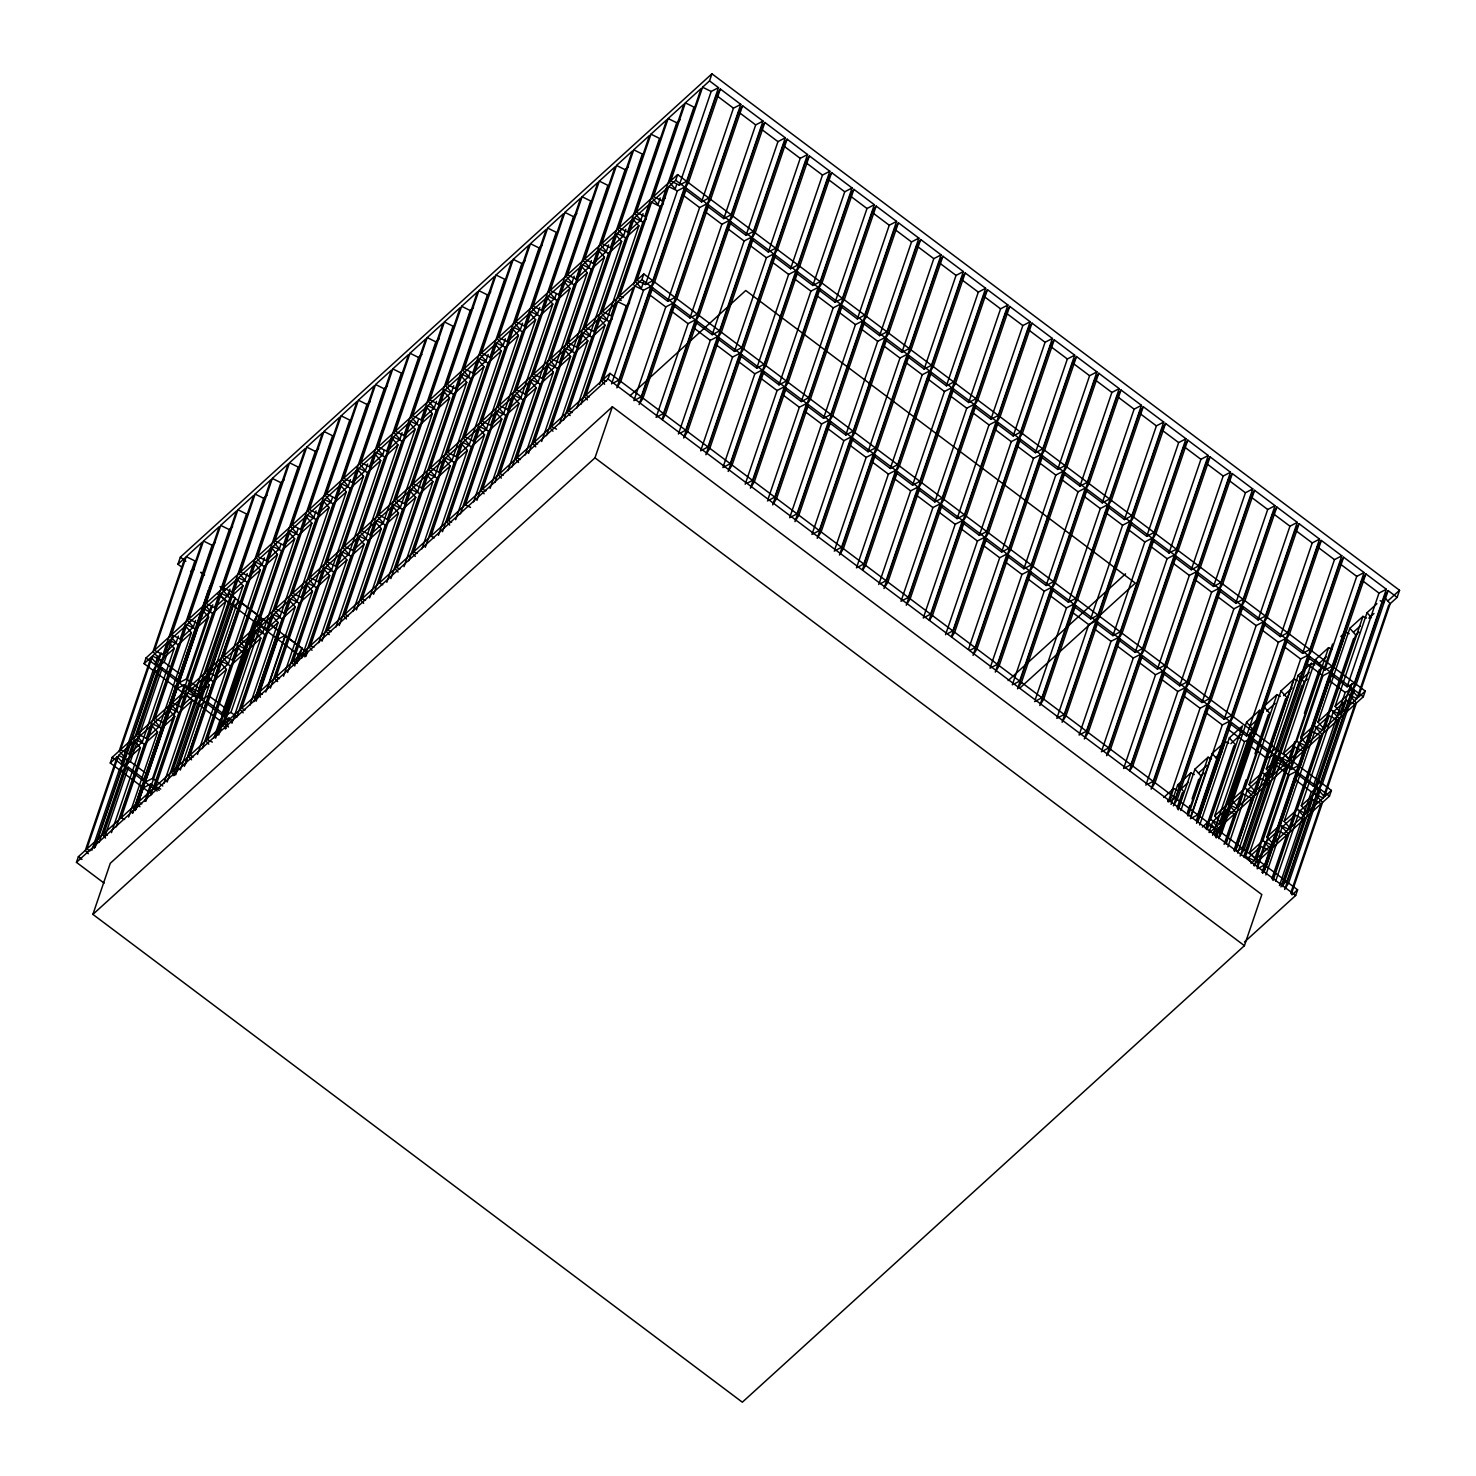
<?xml version="1.0" encoding="UTF-8"?>
<svg xmlns="http://www.w3.org/2000/svg" width="1476" height="1476" viewBox="0 0 1476 1476"><rect width="100%" height="100%" fill="white"/><g stroke="black" fill="none" stroke-linecap="round" stroke-linejoin="round"><path stroke-width="1.5" d="M104.095 883.128L76.457 862.353L78.376 856.689L85.331 850.361L117.231 756.671L123.172 763.35L94.243 848.313M91.826 850.361L119.279 769.752L110.276 763L112.213 757.317L119.169 750.989L151.05 657.3L156.991 663.979L125.109 757.668L121.198 764.07L112.213 757.317M121.198 764.07L153.098 670.381L144.113 663.628L146.032 657.945L152.987 651.617L184.887 557.928L177.932 564.256L181.53 566.95M177.932 564.256L180.349 557.153L711.949 73.8L1399.543 590.289L1397.126 597.374L1390.189 603.702L1358.289 697.392L1352.348 690.713L1384.248 597.024L1388.141 590.621L1397.126 597.374M90.165 850.803L86.733 849.106L118.615 755.398L134.445 741.026L140.386 747.686L111.456 832.667M120.552 749.734L152.452 656.045L168.264 641.654L174.205 648.333L142.305 742.022L129.15 753.978L120.552 749.734L136.364 735.343L168.264 641.654M154.39 650.362L186.271 556.673L202.101 542.282L170.201 635.971L154.39 650.362L162.987 654.606L176.142 642.65L178.356 636.119M146.032 657.945L155.035 664.698L158.006 655.99M155.035 664.698L160.404 653.942M95.11 847.353L121.069 771.099L128.412 767.28L145.423 780.066L135.054 810.564M123.006 765.417L154.906 671.728L162.249 667.908L179.26 680.694L147.36 774.383L143.467 780.786L123.006 765.417L130.349 761.598L162.249 667.908M209.186 587.725L213.079 581.323L181.197 675.012L177.286 681.414L156.825 666.045L161.29 652.982M99.04 842.445L127.231 759.66L140.386 747.686M129.15 753.978L161.05 660.289L174.205 648.333M162.987 654.606L194.887 560.917L186.271 556.673M86.733 849.106L102.545 834.715L134.445 741.026M107.379 835.158L103.929 833.442L135.829 739.753L151.641 725.38L157.581 732.041L128.652 817.021M137.766 734.089L169.666 640.381L185.478 626.009L191.419 632.669L159.519 726.376L146.364 738.332L137.766 734.089L153.578 719.698L185.478 626.009M171.585 634.717L203.485 541.028L219.297 526.637L187.415 620.326L171.585 634.717L180.201 638.96L193.356 627.005L195.57 620.455M104.685 837.003L128.412 767.28M156.825 666.045L164.168 662.226L173.079 636.082M116.253 826.8L144.427 744.015L157.581 732.041M146.364 738.332L178.264 644.643L191.419 632.669M180.201 638.96L212.083 545.271L215.385 542.282M151.641 725.38L119.759 819.069L103.929 833.442M124.593 819.494L121.143 817.796L153.043 724.107L168.854 709.735L174.795 716.395L145.866 801.376M154.98 718.425L186.862 624.735L202.692 610.363L208.633 617.023L176.733 710.712L163.578 722.687L154.98 718.425L170.792 704.052L202.692 610.363M188.799 619.071L220.699 525.364L236.511 510.991L204.629 604.68L188.799 619.071L197.397 623.315L210.551 611.359L212.784 604.809M92.896 914.382L110.294 863.275L612.374 406.749L1261.814 894.567L1244.416 945.673L742.336 1402.2L92.896 914.382L594.976 457.855L612.374 406.749M132.637 812.612L141.53 786.468L145.423 780.066M143.467 780.786L175.367 687.096L179.26 680.694M177.286 681.414L208.448 589.902M132.711 813.331L161.64 728.369L174.795 716.395M163.578 722.687L195.478 628.997L208.633 617.023M197.397 623.315L229.297 529.626L232.581 526.637M121.143 817.796L136.973 803.424L168.854 709.735M141.788 803.848L138.357 802.151L170.257 708.462L186.068 694.071L192.009 700.749L163.818 783.553M172.194 702.779L204.075 609.09L219.906 594.717L225.828 601.378L193.946 695.067L180.792 707.041L172.194 702.779L188.006 688.406L219.906 594.717M206.013 603.407L237.913 509.718L253.724 495.346L221.824 589.035L206.013 603.407L214.61 607.669L227.765 595.695L229.998 589.164M135.921 809.604L143.338 787.815L150.681 783.996L159.187 790.398M155.497 789.826L145.257 782.151L177.157 688.443L184.5 684.643L201.511 697.41L175.552 773.682M228.54 592.928L235.348 598.038L203.448 691.746L199.555 698.148L179.094 682.779L205.053 606.507M144.74 801.431L150.681 783.996M145.257 782.151L152.6 778.332L184.5 684.643M179.094 682.779L186.437 678.96L210.92 607.06M150.663 795.509L178.854 712.705L192.009 700.749M180.792 707.041L212.673 613.352L225.828 601.378M214.61 607.669L246.51 513.98L237.913 509.718M138.357 802.151L154.168 787.778L186.068 694.071M160.718 789.051L155.57 786.505L187.47 692.816L203.282 678.425L209.223 685.104L180.293 770.085M189.389 687.133L221.289 593.444L237.101 579.053L243.042 585.732L211.16 679.421L197.987 691.377L189.389 687.133L205.219 672.761L237.101 579.053M223.227 587.762L255.127 494.073L270.938 479.7L239.038 573.389L223.227 587.762L231.824 592.024L244.979 580.05L247.212 573.518M167.139 782.04L196.068 697.059L209.223 685.104M197.987 691.377L229.887 597.688L243.042 585.732M231.824 592.024L263.724 498.335L267.008 495.327M155.57 786.505L171.382 772.114L203.282 678.425M176.216 772.557L172.784 770.859L204.666 677.17L220.496 662.779L226.437 669.458L197.507 754.42M206.603 671.488L238.503 577.799L254.315 563.408L260.256 570.087L228.356 663.776L215.201 675.731L206.603 671.488L222.415 657.097L254.315 563.408M240.44 572.116L272.322 478.427L288.152 464.036L256.252 557.744L240.44 572.116L249.038 576.36L262.193 564.404L264.407 557.873M173.135 775.73L197.618 703.812L201.511 697.41M199.555 698.148L231.455 604.459L235.348 598.038M175.681 774.9L199.426 705.177L206.769 701.358L223.78 714.144L215.625 738.111M201.345 699.495L233.245 605.806L240.588 601.987L257.599 614.772L225.717 708.462L221.806 714.864L201.345 699.495L208.688 695.676L240.588 601.987M184.352 766.395L213.264 681.414L226.437 669.458M215.201 675.731L247.101 582.042L260.256 570.087M249.038 576.36L280.92 482.67L284.222 479.682M185.256 764.55L206.769 701.358M172.784 770.859L188.596 756.468L220.496 662.779M193.43 756.911L189.98 755.214L221.88 661.525L237.691 647.134L243.632 653.813L215.459 736.598M223.817 655.842L255.717 562.153L271.529 547.762L277.47 554.441L245.569 648.13L232.415 660.086L223.817 655.842L239.629 641.451L271.529 547.762M257.636 556.47L289.536 462.781L305.347 448.39L273.466 542.079L257.636 556.47L266.252 560.714L279.407 548.758L280.883 544.404M202.304 748.572L230.477 665.768L243.632 653.813M232.415 660.086L264.315 566.397L277.47 554.441M266.252 560.714L298.134 467.025L289.536 462.781M189.98 755.214L205.81 740.823L237.691 647.134M212.359 742.114L207.194 739.568L239.094 645.861L254.905 631.488L260.846 638.149L231.917 723.129M241.031 640.197L272.912 546.507L288.743 532.116L294.683 538.795L262.783 632.484L249.629 644.44L241.031 640.197L256.842 625.806L288.743 532.116M274.85 540.825L306.75 447.136L322.561 432.745L290.661 526.434L274.85 540.825L283.447 545.068L296.602 533.113L298.097 528.759M213.946 737.963L219.887 720.546L223.78 714.144M221.806 714.864L253.706 621.175L257.599 614.772M217.23 734.974L221.677 721.893L229.02 718.074L232.433 720.639M232.138 722.613L223.614 716.211L255.514 622.521L262.857 618.702L279.868 631.488L256.141 701.211M218.762 735.085L247.691 650.123L260.846 638.149M249.629 644.44L281.529 550.751L294.683 538.795M283.447 545.068L315.347 451.379L318.631 448.39M207.194 739.568L223.005 725.177L254.905 631.488M227.839 725.62L224.407 723.904L256.307 630.215L272.119 615.843L278.06 622.503L249.868 705.307M258.226 624.533L290.126 530.843L305.938 516.471L311.879 523.131L279.997 616.839L266.842 628.794L258.226 624.533L274.056 610.16L305.938 516.471M292.064 525.179L323.964 431.49L339.775 417.099L307.875 510.788L292.064 525.179L300.661 529.423L313.816 517.467L316.048 510.917M225.311 728.978L229.02 718.074M223.614 716.211L230.957 712.391L262.857 618.702M236.714 717.262L264.905 634.477L278.06 622.503M266.842 628.794L298.724 535.105L311.879 523.131M300.661 529.423L332.561 435.734L323.964 431.49M224.407 723.904L240.219 709.532L272.119 615.843M245.053 709.956L241.621 708.259L273.503 614.57L289.333 600.197L295.274 606.857L267.082 689.661M275.44 608.887L307.34 515.198L323.152 500.825L329.093 507.486L297.193 601.175L284.038 613.149L275.44 608.887L291.27 594.514L323.152 500.825M309.277 509.515L341.159 415.826L356.989 401.454L325.089 495.143L309.277 509.515L317.875 513.777L331.03 501.822L332.506 497.449M253.927 701.617L282.119 618.813L295.274 606.857M284.038 613.149L315.938 519.46L329.093 507.486M317.875 513.777L349.775 420.088L341.159 415.826M254.462 701.082L275.975 637.89L279.868 631.488M241.621 708.259L257.433 693.886L289.333 600.197M262.267 694.31L258.817 692.613L290.717 598.924L306.547 584.533L312.469 591.212L283.558 676.192M292.654 593.241L324.554 499.552L340.366 485.18L346.306 491.84L314.406 585.529L301.252 597.503L292.654 593.241L308.466 578.869L340.366 485.18M326.473 493.87L358.373 400.18L374.203 385.808L342.303 479.497L326.473 493.87L335.089 498.132L348.244 486.157L350.458 479.626M257.746 698.074L277.765 639.237L285.108 635.436L302.137 648.204L296.934 663.462M265.828 692.078L285.108 635.436M270.385 688.148L299.314 603.167L312.469 591.212M301.252 597.503L333.152 503.796L346.306 491.84M335.089 498.132L366.971 404.442L370.273 401.454M258.817 692.613L274.647 678.24L306.547 584.533M279.481 678.665L276.03 676.967L307.93 583.278L323.742 568.887L329.683 575.566L301.51 658.351M309.868 577.596L341.749 483.907L357.579 469.516L363.52 476.195L331.62 569.884L318.465 581.839L309.868 577.596L325.679 563.223L357.579 469.516M343.687 478.224L375.587 384.535L391.398 370.162L359.517 463.851L343.687 478.224L352.284 482.486L365.439 470.512L367.672 463.981M287.599 672.502L316.528 587.522L329.683 575.566M318.465 581.839L350.365 488.15L363.52 476.195M352.284 482.486L384.184 388.778L387.468 385.789M276.03 676.967L291.861 662.576L323.742 568.887M296.694 663.019L293.244 661.322L325.144 567.633L340.956 553.242L346.897 559.921L318.705 642.706M327.082 561.95L358.963 468.261L374.793 453.87L380.716 460.549L348.834 554.238L335.679 566.194L327.082 561.95L342.893 547.559L374.793 453.87M360.9 462.578L392.8 368.889L408.612 354.498L376.712 448.206L360.9 462.578L369.498 466.822L382.653 454.866L384.147 450.512M294.517 665.51L298.226 654.606L302.137 648.204M298.539 660.325L300.034 655.971L307.377 652.152L305.883 656.506M304.812 656.857L333.742 571.876L346.897 559.921M335.679 566.194L367.561 472.505L380.716 460.549M369.498 466.822L401.398 373.133L392.8 368.889M293.244 661.322L309.056 646.931L340.956 553.242M313.89 647.374L310.458 645.676L342.358 551.987L358.17 537.596L364.111 544.275L335.919 627.06M344.277 546.305L376.177 452.615L391.989 438.224L397.93 444.903L366.048 538.592L352.893 550.548L344.277 546.305L360.107 531.913L391.989 438.224M378.114 446.933L410.014 353.244L425.826 338.853L393.926 432.542L378.114 446.933L386.712 451.176L399.867 439.221L402.099 432.689M322.026 641.211L350.956 556.231L364.111 544.275M352.893 550.548L384.775 456.859L397.93 444.903M386.712 451.176L418.612 357.487L421.896 354.498M310.458 645.676L326.27 631.285L358.17 537.596M331.104 631.728L327.672 630.012L359.554 536.323L375.384 521.95L381.325 528.611L353.133 611.415M361.491 530.659L393.391 436.97L409.203 422.579L415.143 429.258L383.243 522.947L370.089 534.902L361.491 530.659L377.303 516.268L409.203 422.579M395.328 431.287L427.21 337.598L443.04 323.207L411.14 416.896L395.328 431.287L403.926 435.531L417.081 423.575L418.557 419.221M339.24 625.547L368.17 540.585L381.325 528.611M370.089 534.902L401.989 441.213L415.143 429.258M403.926 435.531L435.826 341.842L439.11 338.853M327.672 630.012L343.484 615.64L375.384 521.95M348.318 616.064L344.867 614.367L376.767 520.677L392.579 506.305L398.52 512.965L369.59 597.946M378.705 514.995L410.605 421.306L426.416 406.933L432.357 413.594L400.457 507.283L387.302 519.257L378.705 514.995L394.516 500.622L426.416 406.933M412.524 415.642L444.424 321.952L460.235 307.561L428.354 401.251L412.524 415.642L421.14 419.885L434.295 407.929L436.509 401.38M356.436 609.902L385.365 524.939L398.52 512.965M387.302 519.257L419.202 425.568L432.357 413.594M421.14 419.885L453.021 326.196L444.424 321.952M344.867 614.367L360.697 599.994L392.579 506.305M365.531 600.418L362.081 598.721L393.981 505.032L409.793 490.659L415.734 497.32L386.804 582.3M395.919 499.349L427.8 405.66L443.63 391.288L449.571 397.948L417.671 491.637L404.516 503.611L395.919 499.349L411.73 484.977L443.63 391.288M429.737 399.978L461.637 306.288L477.449 291.916L445.567 385.605L429.737 399.978L438.335 404.239L451.49 392.265L453.722 385.734M373.649 594.256L402.579 509.275L415.734 497.32M404.516 503.611L436.416 409.922L449.571 397.948M438.335 404.239L470.235 310.55L473.519 307.561M409.793 490.659L377.911 584.348L362.081 598.721M382.727 584.773L379.295 583.075L411.195 489.386L427.007 474.995L432.948 481.674L404.018 566.655M413.114 483.704L445.014 390.015L460.844 375.642L466.767 382.302L434.885 475.992L421.73 487.966L413.114 483.704L428.944 469.331L460.844 375.642M446.951 384.332L478.851 290.643L494.663 276.27L462.763 369.959L446.951 384.332L455.549 388.594L468.704 376.62L470.198 372.266M390.863 578.61L419.793 493.63L432.948 481.674M421.73 487.966L453.612 394.258L466.767 382.302M455.549 388.594L487.449 294.905L490.733 291.916M379.295 583.075L395.107 568.684L427.007 474.995M399.941 569.127L396.509 567.43L428.391 473.741L444.221 459.35L450.162 466.029L421.97 548.814M430.328 468.058L462.228 374.369L478.04 359.978L483.98 366.657L452.08 460.346L438.925 472.302L430.328 468.058L446.158 453.667L478.04 359.978M464.165 368.686L496.047 274.997L511.877 260.625L479.977 354.314L464.165 368.686L472.763 372.948L485.918 360.974L488.15 354.443M408.815 560.788L437.007 477.984L450.162 466.029M438.925 472.302L470.826 378.612L483.98 366.657M472.763 372.948L504.663 279.241L496.047 274.997M396.509 567.43L412.321 553.039L444.221 459.35M417.154 553.482L413.723 551.784L445.604 458.095L461.434 443.704L467.357 450.383L438.446 535.345M447.542 452.412L479.442 358.723L495.253 344.332L501.194 351.011L469.294 444.7L456.139 456.656L447.542 452.412L463.353 438.021L495.253 344.332M481.379 353.041L513.261 259.352L529.091 244.961L497.191 338.65L481.379 353.041L489.977 357.284L503.131 345.329L505.345 338.797M425.291 547.319L454.202 462.339L467.357 450.383M456.139 456.656L488.039 362.967L501.194 351.011M489.977 357.284L521.858 263.595L525.161 260.606M461.434 443.704L429.534 537.393L413.723 551.784M434.368 537.836L430.918 536.139L462.818 442.431L478.63 428.058L484.571 434.737L455.641 519.7M464.755 436.767L496.656 343.078L512.467 328.687L518.408 335.366L486.508 429.055L473.353 441.01L464.755 436.767L480.567 422.376L512.467 328.687M498.574 337.395L530.474 243.706L546.286 229.315L514.404 323.004L498.574 337.395L507.172 341.639L520.345 329.683L522.559 323.152M442.486 531.674L471.416 446.693L484.571 434.737M473.353 441.01L505.253 347.321L518.408 335.366M507.172 341.639L539.072 247.95L542.356 244.961M430.918 536.139L446.748 521.748L478.63 428.058M451.582 522.19L448.132 520.475L480.032 426.785L495.844 412.413L501.785 419.073L473.593 501.877M481.969 421.121L513.851 327.414L529.681 313.041L535.622 319.72L503.722 413.409L490.567 425.365L481.969 421.121L497.781 406.73L529.681 313.041M515.788 321.75L547.688 228.06L563.5 213.669L531.6 307.359L515.788 321.75L524.386 325.993L537.541 314.037L539.773 307.488M460.438 513.832L488.63 431.047L501.785 419.073M490.567 425.365L522.449 331.676L535.622 319.72M524.386 325.993L556.286 232.304L547.688 228.06M495.844 412.413L463.944 506.102L448.132 520.475M470.512 507.393L465.346 504.829L497.246 411.14L513.058 396.767L518.999 403.428L490.069 488.408M499.165 405.457L531.065 311.768L546.876 297.396L552.817 304.056L520.936 397.745L507.781 409.719L499.165 405.457L514.995 391.085L546.876 297.396M533.002 306.104L564.902 212.396L580.714 198.024L548.814 291.713L533.002 306.104L541.6 310.347L554.755 298.392L556.249 294.019M476.914 500.364L505.844 415.402L518.999 403.428M507.781 409.719L539.663 316.03L552.817 304.056M541.6 310.347L573.5 216.658L576.784 213.669M465.346 504.829L481.158 490.456L513.058 396.767M485.991 490.881L482.56 489.183L514.441 395.494L530.271 381.103L536.212 387.782L508.021 470.586M516.379 389.812L548.279 296.123L564.09 281.75L570.031 288.41L538.131 382.099L524.976 394.074L516.379 389.812L532.19 375.439L564.09 281.75M550.216 290.44L582.097 196.751L597.928 182.378L566.028 276.067L550.216 290.44L558.814 294.702L571.968 282.728L574.182 276.196M494.866 482.541L523.058 399.738L536.212 387.782M524.976 394.074L556.876 300.384L570.031 288.41M558.814 294.702L590.714 201.013L582.097 196.751M482.56 489.183L498.371 474.811L530.271 381.103M503.205 475.235L499.755 473.538L531.655 379.849L547.485 365.458L553.408 372.136L525.235 454.94M533.592 374.166L565.492 280.477L581.304 266.086L587.245 272.765L555.345 366.454L542.19 378.428L533.592 374.166L549.404 359.793L581.304 266.086M567.411 274.794L599.311 181.105L615.123 166.733L583.241 260.422L567.411 274.794L576.027 279.056L589.182 267.082L591.396 260.551M512.08 466.896L540.253 384.092L553.408 372.136M542.19 378.428L574.09 284.72L587.245 272.765M576.027 279.056L607.909 185.367L599.311 181.105M499.755 473.538L515.585 459.147L547.485 365.458M520.419 459.589L516.969 457.892L548.869 364.203L564.681 349.812L570.622 356.491L541.692 441.453M550.806 358.52L582.688 264.831L598.518 250.44L604.459 257.119L572.559 350.808L559.404 362.764L550.806 358.52L566.618 344.129L598.518 250.44M584.625 259.149L616.525 165.46L632.337 151.069L600.455 244.776L584.625 259.149L593.223 263.392L606.378 251.437L608.61 244.905M528.537 453.427L557.467 368.446L570.622 356.491M559.404 362.764L591.304 269.075L604.459 257.119M593.223 263.392L625.123 169.703L628.407 166.714M516.969 457.892L532.799 443.501L564.681 349.812M537.615 443.944L534.183 442.246L566.083 348.557L581.895 334.166L587.835 340.845L559.644 423.63M568.02 342.875L599.902 249.186L615.732 234.795L621.654 241.474L589.773 335.163L576.618 347.118L568.02 342.875L583.832 328.484L615.732 234.795M601.839 243.503L633.739 149.814L649.551 135.423L617.651 229.112L601.839 243.503L610.437 247.747L623.592 235.791L625.824 229.26M546.489 435.604L574.681 352.801L587.835 340.845M576.618 347.118L608.499 253.429L621.654 241.474M610.437 247.747L642.337 154.058L633.739 149.814M534.183 442.246L549.995 427.856L581.895 334.166M556.563 429.147L551.397 426.601L583.297 332.893L599.108 318.521L605.049 325.181L576.858 407.985M585.216 327.229L617.116 233.54L632.927 219.149L638.868 225.828L606.987 319.517L593.813 331.473L585.216 327.229L601.046 312.838L632.927 219.149M619.053 227.857L650.953 134.168L666.765 119.777L634.865 213.466L619.053 227.857L627.651 232.101L640.805 220.145L643.038 213.614M563.703 419.94L591.894 337.155L605.049 325.181M593.813 331.473L625.713 237.784L638.868 225.828M627.651 232.101L659.551 138.412L650.953 134.168M551.397 426.601L567.208 412.21L599.108 318.521M568.611 410.937L600.492 317.248L616.322 302.875L584.422 396.564L568.611 410.937L572.042 412.653M602.429 311.584L634.329 217.876L650.141 203.504L618.241 297.193L602.429 311.584L611.027 315.827L642.927 222.138L646.211 219.149M636.267 212.212L668.148 118.523L683.978 104.132L652.078 197.821L636.267 212.212L644.864 216.455L676.746 122.766L680.049 119.777M580.917 404.295L609.09 321.51L612.392 318.521M585.806 395.291L617.706 301.602L633.518 287.23L601.636 380.919L585.806 395.291L589.256 396.989M619.643 295.92L651.543 202.23L667.355 187.858L635.455 281.547L619.643 295.92L623.075 297.635M653.462 196.566L685.362 102.859L701.174 88.486L669.292 182.175L653.462 196.566L662.078 200.81L665.362 197.821M660.233 197.95L658.019 204.5L652.078 197.821M599.607 384.295L626.304 305.864L629.606 302.857M633.425 284.923L660.141 206.492L663.425 203.504M662.078 200.81L693.96 107.121L685.362 102.859M606.47 381.343L603.02 379.646L634.92 285.957L641.875 279.628L643.794 273.964L652.798 280.717L684.68 187.028L675.694 180.275L677.632 174.592L686.617 181.345L718.517 87.656L709.532 80.903L711.949 73.8M652.798 280.717L645.455 284.536L636.857 280.274L668.739 186.585L675.694 180.275M686.617 181.345L679.274 185.164L670.676 180.902L702.576 87.213L709.532 80.903M76.457 862.353L608.038 379L609.975 373.336L618.961 380.088L650.861 286.381L641.875 279.628M643.628 281.676L641.396 288.207L635.455 281.547M676.709 184.482L675.233 188.854L669.292 182.175M611.617 383.889L643.518 290.2L650.861 286.381M645.455 284.536L677.355 190.847L684.68 187.028M679.274 185.164L711.174 91.475L718.517 87.656M652.669 287.746L648.757 294.148L616.876 387.837L620.769 381.435L652.669 287.746L673.13 303.115L641.23 396.804L633.887 400.623L665.787 306.934L673.13 303.115M650.695 288.466L682.595 194.777L686.488 188.374L706.949 203.743L675.049 297.432L667.705 301.252L650.695 288.466L654.588 282.064L686.488 188.374M684.532 189.094L716.413 95.405L720.325 89.003L740.786 104.372L708.886 198.061L701.543 201.88L684.532 189.094L688.425 182.692L720.325 89.003M667.705 301.252L699.606 207.562L706.949 203.743M701.543 201.88L733.443 108.191L740.786 104.372M639.126 404.553L671.026 310.864L674.919 304.462L695.38 319.831L663.48 413.52L656.137 417.339L688.037 323.65L695.38 319.831M672.964 305.181L704.845 211.492L708.757 205.09L729.218 220.459L697.318 314.148L689.975 317.967L672.964 305.181L676.857 298.779L708.757 205.09M706.783 205.828L738.683 112.121L742.576 105.718L763.037 121.087L731.137 214.776L723.793 218.596L706.783 205.828L710.676 199.408L742.576 105.718M640.104 402.948L643.019 398.151L674.919 304.462M689.975 317.967L721.875 224.278L729.218 220.459M723.793 218.596L755.694 124.907L763.037 121.087M662.134 419.092L693.277 327.58L697.189 321.178L717.65 336.546L685.75 430.236L680.233 433.114M695.214 321.916L727.115 228.227L731.007 221.806L751.469 237.175L719.568 330.882L712.225 334.683L695.214 321.916L699.107 315.513L731.007 221.806M729.052 222.544L760.933 128.855L764.845 122.453L785.306 137.822L753.406 231.511L746.063 235.33L729.052 222.544L732.945 216.142L764.845 122.453M662.355 419.682L665.289 414.867L697.189 321.178M678.406 434.055L710.307 340.366L717.65 336.546M712.225 334.683L744.125 240.994L751.469 237.175M746.063 235.33L777.963 141.622L785.306 137.822M684.384 435.826L715.546 344.314L719.439 337.912L739.9 353.281L708 446.97L700.676 450.789L732.557 357.081L739.9 353.281M717.484 338.631L749.365 244.942L753.277 238.54L773.738 253.909L741.838 347.598L734.495 351.417L717.484 338.631L721.377 332.229L753.277 238.54M751.302 239.26L783.202 145.571L787.095 139.168L807.556 154.537L775.656 248.226L768.332 252.045L751.302 239.26L755.214 232.857L787.095 139.168M683.646 438.003L687.558 431.601L719.439 337.912M734.495 351.417L766.395 257.728L773.738 253.909M768.332 252.045L800.213 158.356L807.556 154.537M741.708 354.627L737.797 361.03L705.915 454.719L709.808 448.317L741.708 354.627L762.17 369.996L730.269 463.685L722.926 467.505L754.826 373.815L762.17 369.996M739.734 355.347L771.634 261.658L775.527 255.256L795.988 270.625L764.107 364.314L756.764 368.133L739.734 355.347L743.646 348.945L775.527 255.256M773.572 255.975L805.453 162.286L809.365 155.884L829.826 171.253L797.926 264.942L790.582 268.761L773.572 255.975L777.465 249.573L809.365 155.884M756.764 368.133L788.645 274.444L795.988 270.625M790.582 268.761L822.483 175.072L829.826 171.253M763.959 371.343L760.066 377.745L728.166 471.434L732.078 465.032L763.959 371.343L784.42 386.712L752.539 480.401L747.022 483.261M762.003 372.063L793.904 278.374L797.796 271.971L818.257 287.34L786.357 381.029L779.014 384.849L762.003 372.063L765.896 365.661L797.796 271.971M795.822 272.709L827.722 179.02L831.615 172.6L852.076 187.969L820.195 281.676L812.852 285.477L795.822 272.709L799.734 266.307L831.615 172.6M745.195 484.22L777.077 390.531L784.42 386.712M779.014 384.849L810.914 291.159L818.257 287.34M812.852 285.477L844.733 191.788L852.076 187.969M786.228 388.059L782.335 394.479L750.435 488.169L754.328 481.766L786.228 388.059L806.689 403.428L774.789 497.117L767.446 500.936M784.254 388.797L816.154 295.108L820.047 288.706L840.508 304.074L808.627 397.764L801.284 401.583L784.254 388.797L788.166 382.395L820.047 288.706M818.091 289.425L849.991 195.736L853.884 189.334L874.345 204.703L842.445 298.392L835.102 302.211L818.091 289.425L821.984 283.023L853.884 189.334M768.184 498.759L799.346 407.247L806.689 403.428M801.284 401.583L833.165 307.875L840.508 304.074M835.102 302.211L867.002 208.522L874.345 204.703M772.686 504.884L804.586 411.195L808.479 404.793L828.94 420.162L797.058 513.851L789.715 517.67L821.597 423.981L828.94 420.162M806.523 405.513L838.423 311.823L842.316 305.421L862.777 320.79L830.877 414.479L823.534 418.298L806.523 405.513L810.416 399.11L842.316 305.421M840.342 306.141L872.242 212.452L876.135 206.05L896.596 221.418L864.715 315.108L857.371 318.927L840.342 306.141L844.254 299.739L876.135 206.05M773.664 503.279L776.597 498.482L808.479 404.793M823.534 418.298L855.434 324.609L862.777 320.79M857.371 318.927L889.253 225.238L896.596 221.418M830.748 421.509L826.855 427.911L794.955 521.6L798.848 515.198L830.748 421.509L851.209 436.878L819.309 530.567L811.966 534.386L843.866 440.697L851.209 436.878M828.774 422.228L860.674 328.539L864.567 322.137L885.028 337.506L853.146 431.195L845.803 435.014L828.774 422.228L832.685 415.826L864.567 322.137M862.611 322.857L894.511 229.167L898.404 222.765L918.865 238.134L886.965 331.823L879.622 335.642L862.611 322.857L866.504 316.454L898.404 222.765M845.803 435.014L877.685 341.325L885.028 337.506M879.622 335.642L911.522 241.953L918.865 238.134M853.017 438.224L849.106 444.627L817.206 538.316L821.117 531.913L853.017 438.224L873.46 453.593L841.578 547.282L834.235 551.101M851.043 438.962L882.943 345.255L886.836 338.853L907.297 354.222L875.397 447.911L868.054 451.73L851.043 438.962L854.936 432.542L886.836 338.853M884.862 339.591L916.762 245.902L920.673 239.499L941.116 254.868L909.234 348.557L901.891 352.377L884.862 339.591L888.773 333.189L920.673 239.499M834.973 548.924L866.135 457.412L873.46 453.593M868.054 451.73L899.954 358.041L907.297 354.222M901.891 352.377L933.791 258.669L941.116 254.868M839.475 555.05L871.375 461.361L875.268 454.959L895.729 470.309L863.829 564.016L856.486 567.817L888.386 474.128L895.729 470.309M873.312 455.678L905.194 361.989L909.105 355.587L929.566 370.956L897.666 464.645L890.323 468.464L873.312 455.678L877.205 449.276L909.105 355.587M907.131 356.306L939.031 262.617L942.924 256.215L963.385 271.584L931.485 365.273L924.142 369.092L907.131 356.306L911.024 349.904L942.924 256.215M840.453 553.445L843.368 548.648L875.268 454.959M890.323 468.464L922.223 374.775L929.566 370.956M924.142 369.092L956.042 275.403L963.385 271.584M862.482 569.588L893.626 478.076L897.537 471.674L917.998 487.043L886.098 580.732L880.582 583.592M895.563 472.394L927.463 378.705L931.356 372.303L951.817 387.671L919.917 481.36L912.574 485.18L895.563 472.394L899.456 465.992L931.356 372.303M929.4 373.022L961.282 279.333L965.193 272.931L985.654 288.3L953.754 381.989L946.411 385.808L929.4 373.022L933.293 366.62L965.193 272.931M862.704 570.16L865.637 565.363L897.537 471.674M878.755 584.551L910.655 490.862L917.998 487.043M912.574 485.18L944.474 391.491L951.817 387.671M946.411 385.808L978.311 292.119L985.654 288.3M919.788 488.39L915.895 494.792L883.995 588.481L887.888 582.079L919.788 488.39L940.249 503.759L908.349 597.448L901.006 601.267L932.906 507.578L940.249 503.759M917.832 489.11L949.714 395.42L953.625 389.018L974.086 404.387L942.186 498.076L934.843 501.895L917.832 489.11L921.725 482.707L953.625 389.018M951.651 389.756L983.551 296.049L987.444 289.647L1007.905 305.015L976.005 398.704L968.662 402.524L951.651 389.756L955.544 383.336L987.444 289.647M934.843 501.895L966.743 408.206L974.086 404.387M968.662 402.524L1000.562 308.835L1007.905 305.015M942.057 505.106L938.146 511.508L906.264 605.215L910.157 598.795L942.057 505.106L962.518 520.475L930.618 614.164L923.275 617.983L955.175 524.294L962.518 520.475M940.083 505.844L971.983 412.155L975.876 405.734L996.337 421.103L964.437 514.81L957.094 518.611L940.083 505.844L943.976 499.441L975.876 405.734M973.92 406.472L1005.802 312.783L1009.713 306.381L1030.174 321.75L998.274 415.439L990.931 419.258L973.92 406.472L977.813 400.07L1009.713 306.381M957.094 518.611L988.994 424.922L996.337 421.103M990.931 419.258L1022.831 325.569L1030.174 321.75M929.253 619.754L960.415 528.242L964.308 521.84L984.769 537.209L952.869 630.898L947.371 633.757M962.352 522.559L994.234 428.87L998.145 422.468L1018.606 437.837L986.706 531.526L979.363 535.345L962.352 522.559L966.245 516.157L998.145 422.468M996.171 423.188L1028.071 329.499L1031.964 323.096L1052.425 338.465L1020.525 432.154L1013.2 435.974L996.171 423.188L1000.082 416.786L1031.964 323.096M929.493 620.326L932.426 615.529L964.308 521.84M945.544 634.717L977.426 541.009L984.769 537.209M979.363 535.345L1011.263 441.656L1018.606 437.837M1013.2 435.974L1045.082 342.284L1052.425 338.465M951.522 636.47L982.684 544.958L986.577 538.555L1007.038 553.924L975.138 647.613L969.64 650.473M984.603 539.275L1016.503 445.586L1020.396 439.184L1040.857 454.553L1008.975 548.242L1001.632 552.061L984.603 539.275L988.514 532.873L1020.396 439.184M1018.44 439.903L1050.322 346.214L1054.233 339.812L1074.694 355.181L1042.794 448.87L1035.451 452.689L1018.44 439.903L1022.333 433.501L1054.233 339.812M951.762 637.042L954.677 632.245L986.577 538.555M968.533 649.255L999.695 557.744L1007.038 553.924M1001.632 552.061L1033.514 458.372L1040.857 454.553M1035.451 452.689L1067.351 359L1074.694 355.181M1008.828 555.271L1004.935 561.673L973.035 655.362L976.946 648.96L1008.828 555.271L1029.289 570.64L997.407 664.329L990.064 668.148L1021.945 574.459L1029.289 570.64M1006.872 555.991L1038.772 462.302L1042.665 455.899L1063.126 471.268L1031.226 564.957L1023.883 568.777L1006.872 555.991L1010.765 549.589L1042.665 455.899M1040.691 456.637L1072.591 362.948L1076.484 356.528L1096.945 371.897L1065.063 465.604L1057.72 469.405L1040.691 456.637L1044.602 450.235L1076.484 356.528M1023.883 568.777L1055.783 475.087L1063.126 471.268M1057.72 469.405L1089.602 375.716L1096.945 371.897M1031.097 571.987L1027.204 578.408L995.304 672.097L999.197 665.694L1031.097 571.987L1051.558 587.356L1019.658 681.063L1014.16 683.923M1029.123 572.725L1061.023 479.036L1064.916 472.634L1085.377 488.002L1053.495 581.692L1046.152 585.511L1029.123 572.725L1033.034 566.323L1064.916 472.634M1062.96 473.353L1094.86 379.664L1098.753 373.262L1119.214 388.631L1087.314 482.32L1079.971 486.139L1062.96 473.353L1066.853 466.951L1098.753 373.262M1012.315 684.864L1044.215 591.175L1051.558 587.356M1046.152 585.511L1078.034 491.803L1085.377 488.002M1079.971 486.139L1111.871 392.45L1119.214 388.631M1053.347 588.721L1049.454 595.123L1017.554 688.812L1021.466 682.41L1053.347 588.721L1073.808 604.09L1041.927 697.779L1034.584 701.598M1051.392 589.441L1083.292 495.751L1087.185 489.349L1107.646 504.718L1075.746 598.407L1068.403 602.226L1051.392 589.441L1055.285 583.038L1087.185 489.349M1085.211 490.069L1117.111 396.38L1121.004 389.978L1141.465 405.346L1109.583 499.036L1102.24 502.855L1085.211 490.069L1089.122 483.667L1121.004 389.978M1035.322 699.421L1066.465 607.909L1073.808 604.09M1068.403 602.226L1100.303 508.537L1107.646 504.718M1102.24 502.855L1134.121 409.166L1141.465 405.346M1075.617 605.437L1071.724 611.839L1039.824 705.528L1043.716 699.126L1075.617 605.437L1096.078 620.806L1064.178 714.495L1056.834 718.314L1088.735 624.625L1096.078 620.806M1073.642 606.156L1105.542 512.467L1109.454 506.065L1129.896 521.434L1098.015 615.123L1090.672 618.942L1073.642 606.156L1077.554 599.754L1109.454 506.065M1107.48 506.785L1139.38 413.096L1143.273 406.693L1163.734 422.062L1131.834 515.751L1124.491 519.57L1107.48 506.785L1111.373 500.382L1143.273 406.693M1090.672 618.942L1122.572 525.253L1129.896 521.434M1124.491 519.57L1156.391 425.881L1163.734 422.062M1097.886 622.152L1093.974 628.555L1062.093 722.244L1065.986 715.842L1097.886 622.152L1118.347 637.521L1086.447 731.21L1079.104 735.03L1111.004 641.34L1118.347 637.521M1095.912 622.89L1127.812 529.183L1131.705 522.781L1152.166 538.15L1120.266 631.839L1112.922 635.658L1095.912 622.89L1099.804 616.488L1131.705 522.781M1129.749 523.519L1161.63 429.83L1165.542 423.428L1185.984 438.796L1154.103 532.485L1146.76 536.305L1129.749 523.519L1133.642 517.117L1165.542 423.428M1112.922 635.658L1144.822 541.969L1152.166 538.15M1146.76 536.305L1178.66 442.597L1185.984 438.796M1120.136 638.887L1116.243 645.289L1084.343 738.978L1088.236 732.576L1120.136 638.887L1140.597 654.255L1108.697 747.945L1101.354 751.764M1118.181 639.606L1150.062 545.917L1153.974 539.515L1174.435 554.884L1142.535 648.573L1135.192 652.392L1118.181 639.606L1122.074 633.204L1153.974 539.515M1152 540.234L1183.9 446.545L1187.793 440.143L1208.254 455.512L1176.354 549.201L1169.01 553.02L1152 540.234L1155.892 533.832L1187.793 440.143M1102.111 749.568L1133.254 658.056L1140.597 654.255M1135.192 652.392L1167.092 558.703L1174.435 554.884M1169.01 553.02L1200.91 459.331L1208.254 455.512M1142.406 655.602L1138.494 662.004L1106.613 755.694L1110.505 749.291L1142.406 655.602L1162.867 670.971L1130.967 764.66L1123.623 768.479L1155.524 674.79L1162.867 670.971M1140.431 656.322L1172.331 562.633L1176.224 556.231L1196.685 571.599L1164.785 665.289L1157.442 669.108L1140.431 656.322L1144.324 649.92L1176.224 556.231M1174.269 556.95L1206.15 463.261L1210.062 456.859L1230.523 472.228L1198.623 565.917L1191.28 569.736L1174.269 556.95L1178.162 550.548L1210.062 456.859M1157.442 669.108L1189.342 575.419L1196.685 571.599M1191.28 569.736L1223.18 476.047L1230.523 472.228M1129.601 770.232L1160.763 678.72L1164.656 672.318L1185.117 687.687L1153.217 781.376L1147.719 784.236M1162.701 673.038L1194.582 579.348L1198.494 572.946L1218.955 588.315L1187.055 682.004L1179.711 685.823L1162.701 673.038L1166.593 666.635L1198.494 572.946M1196.519 573.684L1228.419 479.977L1232.312 473.575L1252.773 488.943L1220.873 582.633L1213.53 586.452L1196.519 573.684L1200.412 567.264L1232.312 473.575M1129.841 770.804L1132.756 766.007L1164.656 672.318M1145.874 785.195L1177.774 691.506L1185.117 687.687M1179.711 685.823L1211.611 592.134L1218.955 588.315M1213.53 586.452L1245.43 492.763L1252.773 488.943M1186.925 689.034L1183.014 695.436L1151.132 789.143L1155.025 782.723L1186.925 689.034L1207.386 704.403L1175.486 798.092L1168.143 801.911L1200.043 708.222L1207.386 704.403M1184.951 689.772L1216.851 596.083L1220.744 589.68L1241.205 605.031L1209.305 698.738L1201.981 702.539L1184.951 689.772L1188.863 683.37L1220.744 589.68M1218.789 590.4L1250.67 496.711L1254.582 490.309L1275.043 505.678L1243.143 599.367L1235.799 603.186L1218.789 590.4L1222.682 583.998L1254.582 490.309M1201.981 702.539L1233.862 608.85L1241.205 605.031M1235.799 603.186L1267.699 509.497L1275.043 505.678M1169.213 801.579L1173.678 788.498L1177.11 790.195M1171.04 804.42L1177.719 784.808L1190.874 772.852L1194.324 774.549M1209.176 705.768L1205.283 712.17L1173.383 805.859L1177.294 799.457L1209.176 705.768L1229.637 721.137L1197.756 814.826L1190.412 818.645L1222.294 724.956L1229.637 721.137M1207.22 706.487L1239.102 612.798L1243.013 606.396L1263.474 621.765L1231.574 715.454L1224.231 719.273L1207.22 706.487L1211.113 700.085L1243.013 606.396M1241.039 607.116L1272.939 513.427L1276.832 507.024L1297.293 522.393L1265.412 616.082L1258.069 619.902L1241.039 607.116L1244.951 600.714L1276.832 507.024M1177.073 807.999L1182.276 792.741M1177.737 808.903L1183.66 791.487L1177.719 784.808M1178.272 809.881L1190.874 772.852M1180.837 810.564L1194.933 769.162L1208.088 757.206L1211.538 758.904M1187.608 811.966L1189.841 805.416M1192.073 798.885L1198.733 779.273M1187.516 815.047L1200.874 775.841L1204.029 772.963M1188.069 816.025L1208.088 757.206M1190.634 816.708L1212.147 753.516L1225.301 741.561L1228.733 743.258M1224.231 719.273L1256.131 625.584L1263.474 621.765M1258.069 619.902L1289.95 526.212L1297.293 522.393M1196.39 820.398L1227.552 728.886L1231.445 722.484L1251.906 737.852L1220.006 831.541L1214.508 834.401M1229.471 723.203L1261.371 629.514L1265.264 623.112L1285.725 638.481L1253.844 732.17L1246.5 735.989L1229.471 723.203L1233.382 716.801L1265.264 623.112M1263.308 623.831L1295.208 530.142L1299.101 523.74L1319.562 539.109L1287.662 632.798L1280.319 636.617L1263.308 623.831L1267.201 617.429L1299.101 523.74M1196.575 823.368L1218.087 760.177L1212.147 753.516M1196.63 820.97L1199.545 816.173L1231.445 722.484M1197.848 822.169L1225.301 741.561M1199.693 825.029L1229.36 737.871L1242.515 725.897L1210.615 819.586L1202.387 827.077M1206.464 826.412L1233.899 745.804M1206.372 829.512L1235.301 744.531L1229.36 737.871M1207.202 829.623L1208.678 825.269L1217.276 829.53L1215.062 836.062M1209.028 832.482L1212.737 821.578L1225.892 809.623L1234.49 813.866L1224.102 844.383M1246.076 779.863L1236.427 808.202L1220.615 822.575L1214.674 815.914L1246.556 722.225L1259.711 710.251L1263.161 711.949M1212.663 835.361L1244.563 741.672L1251.906 737.852M1246.5 735.989L1278.382 642.3L1285.725 638.481M1280.319 636.617L1312.219 542.928L1319.562 539.109M1209.73 832.482L1219.213 823.848L1250.375 732.336M1215.707 836.966L1218.678 828.257L1234.49 813.866M1220.615 822.575L1252.497 728.886L1255.67 726.007M1216.242 837.944L1225.892 809.623M1214.674 815.914L1227.829 803.94L1259.711 710.251M1218.659 837.113L1249.803 745.601L1253.696 739.199L1274.157 754.568L1242.275 848.257L1236.759 851.117M1251.74 739.937L1283.64 646.23L1287.533 639.828L1307.994 655.196L1276.094 748.885L1268.751 752.705L1251.74 739.937L1255.633 733.517L1287.533 639.828M1285.559 640.566L1317.459 546.876L1321.352 540.456L1341.813 555.825L1309.932 649.532L1302.588 653.333L1285.559 640.566L1289.47 634.163L1321.352 540.456M1218.825 838.626L1229.951 805.933L1243.106 793.977L1251.703 798.221L1233.899 850.527M1285.522 698.849L1253.641 792.557L1237.811 806.929L1231.888 800.269L1263.77 706.561L1276.925 694.606L1280.375 696.303M1218.881 837.704L1221.814 832.888L1253.696 739.199M1254.969 753.719L1268.327 714.513M1225.504 843.11L1235.892 812.612L1251.703 798.221M1237.811 806.929L1269.711 713.24L1263.77 706.561M1226.039 844.087L1243.106 793.977M1231.888 800.269L1245.043 788.295L1276.925 694.606M1227.866 846.947L1247.165 790.287L1260.32 778.332L1268.917 782.575L1243.696 856.652M1301.998 685.381L1270.854 776.893L1255.024 791.284L1249.083 784.605L1280.983 690.916L1294.138 678.96L1297.588 680.657M1234.545 851.431L1253.087 796.966L1268.917 782.575M1255.024 791.284L1286.924 697.595L1280.983 690.916M1235.67 849.899L1266.814 758.387L1274.157 754.568M1268.751 752.705L1300.651 659.016L1307.994 655.196M1302.588 653.333L1334.47 559.644L1341.813 555.825M1235.836 850.231L1260.32 778.332M1249.083 784.605L1262.238 772.649L1294.138 678.96M1237.663 853.073L1264.36 774.642L1277.515 762.686L1286.131 766.93L1254.231 860.619L1251.058 863.497M1294.729 741.635L1288.05 761.247L1272.238 775.638L1266.297 768.959L1298.197 675.27L1311.352 663.314L1314.784 665.012M1275.965 755.915L1272.072 762.336L1240.172 856.025L1244.065 849.622L1275.965 755.915L1296.426 771.284L1289.083 775.103L1257.183 868.792L1264.526 864.991L1244.065 849.622M1273.991 756.653L1305.891 662.964L1309.784 656.562L1330.245 671.931L1322.902 675.731L1291.02 769.439L1273.991 756.653L1277.902 750.251L1309.784 656.562M1307.828 657.281L1339.728 563.592L1343.621 557.19L1364.082 572.559L1332.182 666.248L1324.839 670.067L1307.828 657.281L1311.721 650.879L1343.621 557.19M1244.342 857.574L1270.301 781.321L1286.131 766.93M1272.238 775.638L1304.138 681.949L1307.293 679.071M1277.515 762.686L1245.633 856.375L1254.231 860.619M1266.297 768.959L1279.452 757.004L1311.352 663.314M1249.674 852.685L1281.574 758.996L1294.729 747.022L1303.326 751.284L1287.515 765.657L1255.615 859.346L1249.674 852.685L1262.829 840.73L1294.729 747.022M1283.511 753.313L1296.666 741.358L1305.264 745.601L1289.452 759.992L1283.511 753.313L1315.411 659.624L1328.566 647.669L1331.998 649.366M1304.378 713.314L1319.212 669.735M1289.452 759.992L1321.334 666.303L1315.411 659.624M1254.231 866.006L1260.91 846.394L1269.508 850.656L1253.678 865.028M1296.666 741.358L1328.566 647.669M1256.796 866.689L1264.95 842.722L1278.105 830.748L1286.721 835.01L1271.888 878.571M1266.888 837.04L1298.788 743.35L1311.943 731.376L1320.54 735.638L1288.64 829.327L1272.829 843.7L1266.888 837.04L1280.043 825.066L1311.943 731.376M1353.621 638.444L1322.478 729.956L1306.666 744.328L1300.725 737.668L1332.607 643.979M1324.839 670.067L1356.739 576.378L1364.082 572.559M1262.091 872.445L1331.223 669.348M1298.216 772.649L1294.323 779.051L1262.423 872.74L1266.334 866.338L1298.216 772.649L1318.677 788.018L1286.795 881.707L1281.279 884.567M1296.26 773.369L1328.16 679.68L1332.053 673.277L1352.514 688.646L1320.614 782.335L1313.271 786.154L1296.26 773.369L1300.153 766.966L1332.053 673.277M1330.079 673.997L1361.979 580.308L1365.872 573.906L1386.333 589.275L1354.451 682.964L1347.108 686.783L1330.079 673.997L1333.99 667.595L1365.872 573.906M1262.736 873.349L1270.891 849.383L1286.721 835.01M1272.829 843.7L1304.729 750.011L1320.54 735.638M1306.666 744.328L1337.81 652.816M1264.028 872.15L1278.105 830.748M1300.725 737.668L1313.88 725.712L1345.761 632.005L1349.212 633.721M1265.854 874.991L1282.164 827.058L1295.319 815.103L1303.917 819.346L1280.928 886.891M1284.102 821.394L1316.002 727.705L1329.156 715.731L1337.754 719.993L1305.854 813.682L1290.042 828.054L1284.102 821.394L1297.256 809.42L1329.156 715.731M1343.4 703.406L1339.691 714.31L1323.861 728.683L1317.92 722.022L1349.82 628.333L1362.975 616.359L1366.425 618.057M1272.533 879.493L1288.105 833.737L1303.917 819.346M1290.042 828.054L1321.942 734.365L1337.754 719.993M1323.861 728.683L1355.761 634.994L1358.935 632.115M1273.068 880.471L1295.319 815.103M1317.92 722.022L1331.075 710.048L1362.975 616.359M1275.633 881.135L1299.378 811.413L1312.533 799.457L1321.131 803.7L1290.725 893.035M1301.315 805.73L1333.197 712.041L1346.352 700.085L1354.968 704.329L1323.068 798.036L1307.256 812.409L1301.315 805.73L1314.47 793.774L1346.352 700.085M1388.787 604.975L1356.887 698.665L1341.075 713.037L1335.134 706.377L1367.034 612.688L1376.905 603.702M1279.452 885.526L1311.334 791.837L1318.677 788.018M1313.271 786.154L1345.171 692.465L1352.514 688.646M1347.108 686.783L1378.99 593.094L1386.333 589.275M1282.33 885.637L1305.319 818.091L1321.131 803.7M1307.256 812.409L1339.138 718.72L1354.968 704.329M1341.075 713.037L1350.725 684.716M1282.865 886.615L1312.533 799.457M1335.134 706.377L1348.289 694.403L1351.998 683.517M1320.485 789.365L1316.592 795.767L1284.692 889.456L1288.585 883.054L1320.485 789.365L1329.47 796.117L1322.533 802.446L1291.371 893.958M1318.511 790.084L1350.411 696.395L1354.322 689.993L1363.307 696.746L1356.352 703.074L1324.452 796.763L1318.511 790.084L1322.422 783.682L1354.322 689.993M1352.348 690.713L1356.241 684.31L1388.141 590.621M1244.526 941.965L1295.651 895.489L1297.588 889.807L1288.585 883.054M1329.47 796.117L1331.407 790.435L1322.422 783.682M1363.307 696.746L1365.245 691.063L1356.241 684.31M153.098 670.381L156.991 663.979M119.279 769.752L123.172 763.35M670.676 180.902L677.632 174.592M144.113 663.628L151.05 657.3M636.857 280.274L643.794 273.964M110.276 763L117.231 756.671M603.02 379.646L609.975 373.336M630.067 395.716L745.749 290.514L1135.302 583.112L1019.602 688.296M1008.126 680.602L1125.524 573.85M1163.808 797.464L1173.678 788.498M1340.835 636.507L1345.761 632.005M1167.83 800.97L1171.243 797.87M1179.748 790.14L1188.272 782.391M1198.494 773.092L1207.017 765.343M1215.541 757.594L1222.349 751.395M1230.873 743.664L1241.095 734.365M1249.618 726.616L1256.427 720.417M1266.648 711.118L1275.172 703.369M1283.696 695.639L1292.201 687.89M1300.725 680.141L1309.249 672.392M1319.47 663.093L1326.278 656.894M1353.547 632.115L1360.355 625.916M1368.879 618.167L1373.99 613.518M1387.625 601.119L1399.543 590.289M1205.394 828.257L1208.678 825.269M1358.289 697.392L1365.245 691.063M1212.534 833.829L1217.276 829.53M1260.91 846.394L1247.755 858.368L1252.202 863.368M1255.615 859.346L1271.445 844.973L1262.829 840.73M1324.452 796.763L1331.407 790.435M1292.017 894.862L1297.588 889.807M190.57 571.415L194.242 569.496M613.462 382.948L618.961 380.088M1291.02 769.439L1298.363 765.62L1277.902 750.251M702.576 87.213L711.174 91.475M668.148 118.523L676.746 122.766M668.739 186.585L677.355 190.847M616.525 165.46L625.123 169.703M651.543 202.23L660.141 206.492M634.329 217.876L642.927 222.138M1380.189 600.714L1383.621 602.411M617.116 233.54L625.713 237.784M564.902 212.396L573.5 216.658M599.902 249.186L608.499 253.429M634.92 285.957L643.518 290.2M582.688 264.831L591.304 269.075M530.474 243.706L539.072 247.95M617.706 301.602L626.304 305.864M565.492 280.477L574.09 284.72M513.261 259.352L521.858 263.595M600.492 317.248L609.09 321.51M548.279 296.123L556.876 300.384M1348.289 694.403L1356.887 698.665M583.297 332.893L591.894 337.155M531.065 311.768L539.663 316.03M1331.075 710.048L1339.691 714.31M478.851 290.643L487.449 294.905M566.083 348.557L574.681 352.801M513.851 327.414L522.449 331.676M1313.88 725.712L1322.478 729.956M461.637 306.288L470.235 310.55M548.869 364.203L557.467 368.446M496.656 343.078L505.253 347.321M531.655 379.849L540.253 384.092M479.442 358.723L488.039 362.967M1279.452 757.004L1288.05 761.247M427.21 337.598L435.826 341.842M514.441 395.494L523.058 399.738M1314.47 793.774L1323.068 798.036M462.228 374.369L470.826 378.612M1262.238 772.649L1270.854 776.893M410.014 353.244L418.612 357.487M497.246 411.14L505.844 415.402M1297.256 809.42L1305.854 813.682M445.014 390.015L453.612 394.258M1245.043 788.295L1253.641 792.557M480.032 426.785L488.63 431.047M1280.043 825.066L1288.64 829.327M427.8 405.66L436.416 409.922M1227.829 803.94L1236.427 808.202M375.587 384.535L384.184 388.778M462.818 442.431L471.416 446.693M410.605 421.306L419.202 425.568M1210.615 819.586L1219.213 823.848M358.373 400.18L366.971 404.442M445.604 458.095L454.202 462.339M393.391 436.97L401.989 441.213M428.391 473.741L437.007 477.984M376.177 452.615L384.775 456.859M411.195 489.386L419.793 493.63M358.963 468.261L367.561 472.505M306.75 447.136L315.347 451.379M393.981 505.032L402.579 509.275M341.749 483.907L350.365 488.15M376.767 520.677L385.365 524.939M324.554 499.552L333.152 503.796M272.322 478.427L280.92 482.67M359.554 536.323L368.17 540.585M307.34 515.198L315.938 519.46M255.127 494.073L263.724 498.335M342.358 551.987L350.956 556.231M290.126 530.843L298.724 535.105M325.144 567.633L333.742 571.876M272.912 546.507L281.529 550.751M220.699 525.364L229.297 529.626M307.93 583.278L316.528 587.522M255.717 562.153L264.315 566.397M203.485 541.028L212.083 545.271M290.717 598.924L299.314 603.167M238.503 577.799L247.101 582.042M273.503 614.57L282.119 618.813M221.289 593.444L229.887 597.688M256.307 630.215L264.905 634.477M204.075 609.09L212.673 613.352M239.094 645.861L247.691 650.123M186.862 624.735L195.478 628.997M221.88 661.525L230.477 665.768M169.666 640.381L178.264 644.643M204.666 677.17L213.264 681.414M152.452 656.045L161.05 660.289M187.47 692.816L196.068 697.059M170.257 708.462L178.854 712.705M153.043 724.107L161.64 728.369M135.829 739.753L144.427 744.015M118.615 755.398L127.231 759.66M716.413 95.405L733.443 108.191M738.683 112.121L755.694 124.907M760.933 128.855L777.963 141.622M783.202 145.571L800.213 158.356M805.453 162.286L822.483 175.072M827.722 179.02L844.733 191.788M849.991 195.736L867.002 208.522M872.242 212.452L889.253 225.238M894.511 229.167L911.522 241.953M916.762 245.902L933.791 258.669M939.031 262.617L956.042 275.403M961.282 279.333L978.311 292.119M983.551 296.049L1000.562 308.835M1005.802 312.783L1022.831 325.569M1028.071 329.499L1045.082 342.284M1050.322 346.214L1067.351 359M1072.591 362.948L1089.602 375.716M1094.86 379.664L1111.871 392.45M1117.111 396.38L1134.121 409.166M1139.38 413.096L1156.391 425.881M1161.63 429.83L1178.66 442.597M1183.9 446.545L1200.91 459.331M1206.15 463.261L1223.18 476.047M1228.419 479.977L1245.43 492.763M1250.67 496.711L1267.699 509.497M1272.939 513.427L1289.95 526.212M1295.208 530.142L1312.219 542.928M1317.459 546.876L1334.47 559.644M1339.728 563.592L1356.739 576.378M1361.979 580.308L1378.99 593.094M688.425 182.692L708.886 198.061M710.676 199.408L731.137 214.776M732.945 216.142L753.406 231.511M755.214 232.857L775.656 248.226M777.465 249.573L797.926 264.942M799.734 266.307L820.195 281.676M821.984 283.023L842.445 298.392M844.254 299.739L864.715 315.108M866.504 316.454L886.965 331.823M888.773 333.189L909.234 348.557M911.024 349.904L931.485 365.273M933.293 366.62L953.754 381.989M955.544 383.336L976.005 398.704M977.813 400.07L998.274 415.439M1000.082 416.786L1020.525 432.154M1022.333 433.501L1042.794 448.87M1044.602 450.235L1065.063 465.604M1066.853 466.951L1087.314 482.32M1089.122 483.667L1109.583 499.036M1111.373 500.382L1131.834 515.751M1133.642 517.117L1154.103 532.485M1155.892 533.832L1176.354 549.201M1178.162 550.548L1198.623 565.917M1200.412 567.264L1220.873 582.633M1222.682 583.998L1243.143 599.367M1244.951 600.714L1265.412 616.082M1267.201 617.429L1287.662 632.798M1289.47 634.163L1309.932 649.532M1311.721 650.879L1332.182 666.248M1333.99 667.595L1354.451 682.964M682.595 194.777L699.606 207.562M704.845 211.492L721.875 224.278M727.115 228.227L744.125 240.994M749.365 244.942L766.395 257.728M771.634 261.658L788.645 274.444M793.904 278.374L810.914 291.159M816.154 295.108L833.165 307.875M838.423 311.823L855.434 324.609M860.674 328.539L877.685 341.325M882.943 345.255L899.954 358.041M905.194 361.989L922.223 374.775M927.463 378.705L944.474 391.491M949.714 395.42L966.743 408.206M971.983 412.155L988.994 424.922M994.234 428.87L1011.263 441.656M1016.503 445.586L1033.514 458.372M1038.772 462.302L1055.783 475.087M1061.023 479.036L1078.034 491.803M1083.292 495.751L1100.303 508.537M1105.542 512.467L1122.572 525.253M1127.812 529.183L1144.822 541.969M1150.062 545.917L1167.092 558.703M1172.331 562.633L1189.342 575.419M1194.582 579.348L1211.611 592.134M1216.851 596.083L1233.862 608.85M1239.102 612.798L1256.131 625.584M1261.371 629.514L1278.382 642.3M1283.64 646.23L1300.651 659.016M1305.891 662.964L1322.902 675.731M1328.16 679.68L1345.171 692.465M654.588 282.064L675.049 297.432M676.857 298.779L697.318 314.148M699.107 315.513L719.568 330.882M721.377 332.229L741.838 347.598M743.646 348.945L764.107 364.314M765.896 365.661L786.357 381.029M788.166 382.395L808.627 397.764M810.416 399.11L830.877 414.479M832.685 415.826L853.146 431.195M854.936 432.542L875.397 447.911M877.205 449.276L897.666 464.645M899.456 465.992L919.917 481.36M921.725 482.707L942.186 498.076M943.976 499.441L964.437 514.81M966.245 516.157L986.706 531.526M988.514 532.873L1008.975 548.242M1010.765 549.589L1031.226 564.957M1033.034 566.323L1053.495 581.692M1055.285 583.038L1075.746 598.407M1077.554 599.754L1098.015 615.123M1099.804 616.488L1120.266 631.839M1122.074 633.204L1142.535 648.573M1144.324 649.92L1164.785 665.289M1166.593 666.635L1187.055 682.004M1188.863 683.37L1209.305 698.738M1211.113 700.085L1231.574 715.454M1233.382 716.801L1253.844 732.17M1255.633 733.517L1276.094 748.885M1300.153 766.966L1320.614 782.335M648.757 294.148L665.787 306.934M671.026 310.864L688.037 323.65M693.277 327.58L710.307 340.366M715.546 344.314L732.557 357.081M737.797 361.03L754.826 373.815M760.066 377.745L777.077 390.531M782.335 394.479L799.346 407.247M804.586 411.195L821.597 423.981M826.855 427.911L843.866 440.697M849.106 444.627L866.135 457.412M871.375 461.361L888.386 474.128M893.626 478.076L910.655 490.862M915.895 494.792L932.906 507.578M938.146 511.508L955.175 524.294M960.415 528.242L977.426 541.009M982.684 544.958L999.695 557.744M1004.935 561.673L1021.945 574.459M1027.204 578.408L1044.215 591.175M1049.454 595.123L1066.465 607.909M1071.724 611.839L1088.735 624.625M1093.974 628.555L1111.004 641.34M1116.243 645.289L1133.254 658.056M1138.494 662.004L1155.524 674.79M1160.763 678.72L1177.774 691.506M1183.014 695.436L1200.043 708.222M1205.283 712.17L1222.294 724.956M1227.552 728.886L1244.563 741.672M1249.803 745.601L1266.814 758.387M1272.072 762.336L1289.083 775.103M1294.323 779.051L1311.334 791.837M620.769 381.435L641.23 396.804M643.019 398.151L663.48 413.52M665.289 414.867L685.75 430.236M687.558 431.601L708 446.97M709.808 448.317L730.269 463.685M732.078 465.032L752.539 480.401M754.328 481.766L774.789 497.117M776.597 498.482L797.058 513.851M798.848 515.198L819.309 530.567M821.117 531.913L841.578 547.282M843.368 548.648L863.829 564.016M865.637 565.363L886.098 580.732M887.888 582.079L908.349 597.448M910.157 598.795L930.618 614.164M932.426 615.529L952.869 630.898M954.677 632.245L975.138 647.613M976.946 648.96L997.407 664.329M999.197 665.694L1019.658 681.063M1021.466 682.41L1041.927 697.779M1043.716 699.126L1064.178 714.495M1065.986 715.842L1086.447 731.21M1088.236 732.576L1108.697 747.945M1110.505 749.291L1130.967 764.66M1132.756 766.007L1153.217 781.376M1155.025 782.723L1175.486 798.092M1177.294 799.457L1197.756 814.826M1199.545 816.173L1220.006 831.541M1221.814 832.888L1242.275 848.257M1266.334 866.338L1286.795 881.707M608.038 379L1295.651 895.489M594.976 457.855L1244.416 945.673M201.179 572.374L204.574 574.939M220.035 586.544L225.145 590.382M180.349 557.153L185.884 561.304M200.625 572.393L204.315 575.16M220.902 587.614L224.592 590.382M228.282 593.168L307.543 652.706M217.802 594.201L231.455 604.459M233.245 605.806L253.706 621.175M255.514 622.521L275.975 637.89M277.765 639.237L298.226 654.606M164.168 662.226L181.197 675.012M186.437 678.96L203.448 691.746M208.688 695.676L225.717 708.462M230.957 712.391L236.068 716.229M154.906 671.728L175.367 687.096M177.157 688.443L197.618 703.812M199.426 705.177L219.887 720.546M221.677 721.893L228.503 727.022M130.349 761.598L147.36 774.383M152.6 778.332L162.821 785.988M121.069 771.099L141.53 786.468M143.338 787.815L151.862 794.217M78.376 856.689L81.973 859.383M1384.248 597.024L1390.189 603.702M1367.034 612.688L1371.481 617.688M1349.82 628.333L1355.761 634.994M1350.411 696.395L1356.352 703.074M1333.197 712.041L1339.138 718.72M1298.197 675.27L1304.138 681.949M1316.002 727.705L1321.942 734.365M1298.788 743.35L1304.729 750.011M1316.592 795.767L1322.533 802.446M1281.574 758.996L1287.515 765.657M1246.556 722.225L1252.497 728.886M1299.378 811.413L1305.319 818.091M1264.36 774.642L1270.301 781.321M1282.164 827.058L1288.105 833.737M1247.165 790.287L1253.087 796.966M1264.95 842.722L1270.891 849.383M1229.951 805.933L1235.892 812.612M1194.933 769.162L1200.874 775.841M1212.737 821.578L1218.678 828.257M634.865 213.466L640.805 220.145M617.651 229.112L623.592 235.791M600.455 244.776L606.378 251.437M618.241 297.193L621.212 300.532M583.241 260.422L589.182 267.082M601.046 312.838L606.987 319.517M566.028 276.067L571.968 282.728M583.832 328.484L589.773 335.163M548.814 291.713L554.755 298.392M601.636 380.919L604.606 384.24M566.618 344.129L572.559 350.808M531.6 307.359L537.541 314.037M584.422 396.564L587.393 399.904M549.404 359.793L555.345 366.454M514.404 323.004L520.345 329.683M567.208 412.21L570.179 415.549M532.19 375.439L538.131 382.099M497.191 338.65L503.131 345.329M549.995 427.856L552.965 431.195M514.995 391.085L520.936 397.745M479.977 354.314L485.918 360.974M532.799 443.501L535.77 446.841M497.781 406.73L503.722 413.409M462.763 369.959L468.704 376.62M515.585 459.147L518.556 462.486M480.567 422.376L486.508 429.055M445.567 385.605L451.49 392.265M498.371 474.811L501.342 478.132M463.353 438.021L469.294 444.7M428.354 401.251L434.295 407.929M481.158 490.456L484.128 493.796M446.158 453.667L452.08 460.346M411.14 416.896L417.081 423.575M428.944 469.331L434.885 475.992M393.926 432.542L399.867 439.221M446.748 521.748L449.719 525.087M411.73 484.977L417.671 491.637M376.712 448.206L382.653 454.866M394.516 500.622L400.457 507.283M359.517 463.851L365.439 470.512M412.321 553.039L415.291 556.378M377.303 516.268L383.243 522.947M342.303 479.497L348.244 486.157M395.107 568.684L398.077 572.024M360.107 531.913L366.048 538.592M325.089 495.143L331.03 501.822M342.893 547.559L348.834 554.238M307.875 510.788L313.816 517.467M360.697 599.994L363.668 603.333M325.679 563.223L331.62 569.884M290.661 526.434L296.602 533.113M343.484 615.64L346.454 618.979M308.466 578.869L314.406 585.529M273.466 542.079L279.407 548.758M326.27 631.285L329.24 634.625M291.27 594.514L297.193 601.175M256.252 557.744L262.193 564.404M309.056 646.931L312.026 650.27M274.056 610.16L279.997 616.839M239.038 573.389L244.979 580.05M291.861 662.576L294.831 665.916M256.842 625.806L262.783 632.484M221.824 589.035L227.765 595.695M274.647 678.24L277.617 681.561M239.629 641.451L245.569 648.13M204.629 604.68L210.551 611.359M257.433 693.886L260.403 697.207M222.415 657.097L228.356 663.776M187.415 620.326L193.356 627.005M240.219 709.532L243.189 712.871M205.219 672.761L211.16 679.421M170.201 635.971L176.142 642.65M223.005 725.177L225.976 728.517M188.006 688.406L193.946 695.067M152.987 651.617L158.928 658.296M205.81 740.823L208.78 744.162M170.792 704.052L176.733 710.712M188.596 756.468L191.566 759.808M153.578 719.698L159.519 726.376M171.382 772.114L174.352 775.453M136.364 735.343L142.305 742.022M154.168 787.778L157.139 791.099M119.169 750.989L125.109 757.668M136.973 803.424L139.925 806.745M102.545 834.715L105.516 838.054M85.331 850.361L88.302 853.7"/></g></svg>
